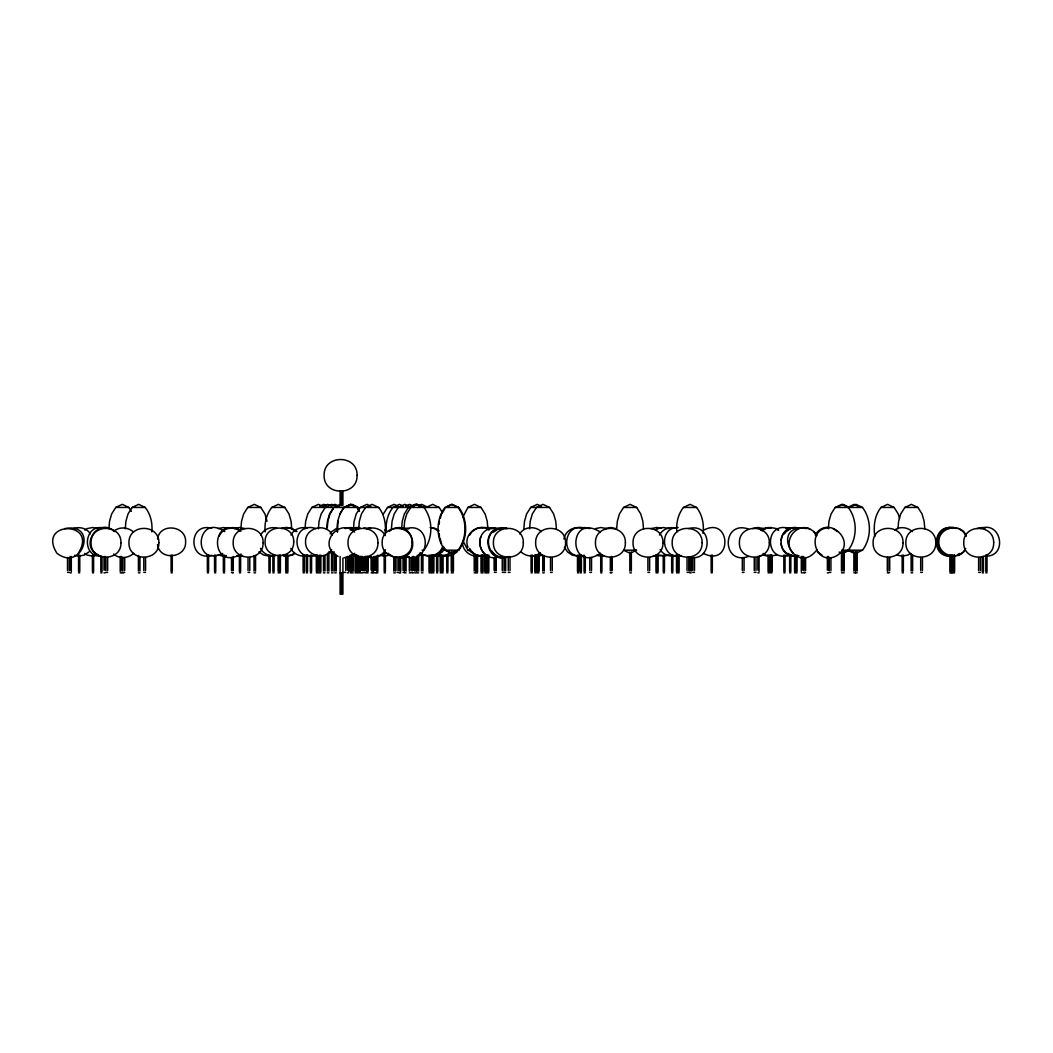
<?xml version="1.0" encoding="UTF-8"?>
<svg xmlns="http://www.w3.org/2000/svg" width="1053" height="1053" viewBox="0 0 1053 1053"><rect width="100%" height="100%" fill="white"/><g stroke="black" fill="none" stroke-linecap="round" stroke-linejoin="round"><path stroke-width="1.5" d="M240.887 528.817L241.532 521.274L243.651 513.943L247.745 507.454L254.299 504.348L260.841 507.454L264.948 513.943L267.054 521.274M305.001 528.817L305.66 521.274L307.766 513.943L311.872 507.454L318.427 504.348L324.969 507.454L311.872 507.454M318.401 528.817L319.046 521.274L321.165 513.943L325.259 507.454L331.813 504.348L337.052 506.835M327.325 527.303L327.852 521.274M337.908 521.274L337.526 531.87M353.466 528.817L354.124 521.274L356.23 513.943L360.337 507.454L366.892 504.348L370.814 506.217M403.983 528.817L404.642 521.274L406.748 513.943L410.854 507.454L417.396 504.348L423.951 507.454C433.138 519.55 433.138 538.096 423.938 550.192L422.069 550.192M439.167 524.289L439.43 521.274M523.841 528.817L524.499 521.274L526.605 513.943L530.699 507.454L537.254 504.348L541.189 506.217M529.593 528.817L530.238 521.274L532.344 513.943L536.451 507.454L543.006 504.348L549.548 507.454L553.654 513.943L555.76 521.274L556.418 528.817M616.676 528.817L617.334 521.274L619.44 513.943L623.547 507.454L630.102 504.348L636.644 507.454L640.75 513.943L642.856 521.274L643.515 528.817M897.972 528.817L898.617 521.274L900.736 513.943L904.83 507.454L911.385 504.348L917.926 507.454L922.033 513.943L924.139 521.274L924.797 528.817M108.893 528.817L109.551 521.274L111.657 513.943L115.764 507.454L122.306 504.348L128.861 507.454L131.322 511.35M125.268 528.817L125.912 521.274L128.032 513.943L132.125 507.454L138.68 504.348L145.235 507.454C150.658 514.285 152.659 523.302 151.829 531.87M326.799 528.817L327.444 521.274L329.563 513.943L333.656 507.454L340.211 504.348M358.691 528.817L359.349 521.274L361.455 513.943L365.562 507.454L372.117 504.348L378.659 507.454C384.819 515.114 386.333 525.421 384.99 534.924M391.426 528.817L392.071 521.274L394.191 513.943L398.284 507.454L404.839 504.348L410.078 506.835M401.588 528.817L402.246 521.274L404.352 513.943L408.446 507.454L415 504.348M703.035 533.397C704.167 524.355 702.338 514.693 696.573 507.454L690.018 504.348L683.463 507.454C678.04 514.285 676.039 523.302 676.868 531.87M828.316 528.817L828.974 521.274L831.08 513.943L835.174 507.454L841.729 504.348L848.284 507.454C857.471 519.55 857.471 538.096 848.27 550.192L841.729 553.299L839.109 552.048M157.542 539.018C159.701 522.604 186.302 525.302 185.618 541.847C186.302 558.432 159.569 561.025 157.489 544.559M480.839 536.859C477.825 544.322 481.366 553.207 488.697 556.524M563.947 539.018C564.882 531.62 573.214 526.105 580.4 528.053M781.089 540.426C781.51 531.936 790.737 525.842 798.766 528.053M328.273 519.8L329.958 513.943L333.248 508.757M440.272 518.339L441.549 513.943L444.827 508.757M462.965 516.878L467.914 507.454L474.469 504.348L481.01 507.454L485.117 513.943L487.223 521.274L487.881 528.817M291.734 528.817L291.076 521.274L288.97 513.943L284.876 507.454L278.321 504.348L271.766 507.454C266.343 514.285 264.342 523.302 265.172 531.87M339.829 513.943L343.923 507.454L350.478 504.348L357.02 507.454L359.481 511.35M383.397 513.943L387.504 507.454L394.046 504.348L397.981 506.217M444.958 507.454C435.771 519.55 435.771 538.096 444.971 550.192L451.513 553.299L458.055 550.192C467.256 538.096 467.242 519.55 458.068 507.454L451.513 504.348L444.958 507.454L458.753 507.454C467.927 519.55 467.94 538.096 458.739 550.192L452.198 553.299L445.656 550.192L443.221 546.375M899.486 518.339L898.222 513.943L894.129 507.454L887.574 504.348L881.019 507.454C874.477 515.536 873.332 526.474 874.832 536.464M842.979 553.299L849.521 550.192L855.944 553.299L862.486 550.192C871.687 538.096 871.687 519.55 862.499 507.454L855.944 504.348L849.402 507.454M78.304 553.246C98.995 520.537 36.25 520.537 56.928 553.246C82.424 573.016 98.758 522.13 64.878 528.58M331.629 549.574C325.008 561.46 305.001 555.365 305.541 541.847C305.028 527.698 326.193 522.196 332.261 535.042M385.437 549.627C382.16 556.537 373.42 559.235 366.47 556.524L366.339 571.463M442.471 547.257C439.009 555.813 427.005 559.011 420.121 552.654M443.471 547.257L440.444 551.877L435.85 555.01L431.625 555.879M444.656 548.416L442.378 551.877L437.798 555.01L433.56 555.879M817.01 549.627C795.357 578.663 768.769 522.709 806.94 528.58M965.693 548.416L963.416 551.877L958.835 555.01M965.377 549.574C958.678 561.433 938.341 555.563 938.855 541.847C938.355 527.514 959.862 522.209 966.009 535.042M219.116 536.188C222.459 528.474 233.134 524.868 240.005 530.093M260.71 535.042C263.645 529.225 270.976 526.224 277.15 528.316M290.944 535.042C293.879 529.225 301.211 526.224 307.397 528.316M330.142 533.897L331.721 531.607L336.328 528.58M469.704 535.042L472.06 531.607L476.68 528.58L482.09 527.514M519.669 533.897C524.039 526.461 535.279 525.75 541.308 531.607M659.481 535.042C662.416 529.225 669.747 526.224 675.934 528.316M784.459 533.897L786.025 531.607L790.632 528.58M815.206 535.042C828.869 512.877 859.551 544.256 835.187 556.524C813.758 565.724 806.071 527.75 829.29 527.79M89.005 551.877L84.424 555.01L78.778 556.168L74.539 555.3M133.757 553.246C128.387 558.432 119.239 559.196 113.579 554.062M222.696 553.444C191.501 568.12 196.161 512.1 224.789 531.607M241.084 554.062C209.863 572.49 209.508 513.43 240.874 531.278M293.84 553.444L291.549 555.01L287.311 555.879M294.879 553.444L292.589 555.01L286.942 556.168L282.704 555.3M354.756 553.246L349.978 556.524L344.068 557.735M385.911 552.654L382.463 555.01L376.816 556.168M418.186 555.01L420.476 553.444M449.986 552.654L446.551 555.01L440.904 556.168L435.244 555.01M451.171 552.654L447.722 555.01L443.497 555.879M453.738 554.233L457.173 551.877M540.36 552.654C534.95 557.577 526.184 556.84 521.038 551.877M600.579 553.246C567.857 574.609 567.475 511.324 600.368 532.081M910.292 553.444L908.002 555.01L902.355 556.168L896.708 555.01M957.138 555.01L959.441 553.444M84.898 530.093L87.202 528.58L92.625 527.514L98.047 528.58M113.803 531.278C119.397 526.382 128.216 527.132 133.547 532.081M350.32 530.093L352.637 528.58L358.046 527.514M351.676 530.093L353.979 528.58L359.718 527.514M351.992 530.093L354.308 528.58M389.268 531.278L391.677 529.698M488.934 528.909C473.982 534.253 478.733 558.366 494.594 557.735M497.358 528.909C480.155 535.24 490.211 563.289 507.441 556.826M493.541 532.081L497.161 529.698M655.729 530.093L658.033 528.58L663.443 527.514L668.866 528.58M702.456 530.857C731.072 513.903 733.257 568.172 703.404 553.444M760.542 530.093L762.846 528.58L768.256 527.514L770.967 528.053M762.161 530.857L765.623 528.58M798.858 528.316C776.285 521.722 774.56 560.328 797.621 555.589M894.629 530.093C899.881 526.066 907.647 527.316 912.385 531.607M319.809 506.217L323.745 504.348L326.364 505.585M322.402 506.835L327.641 504.348L331.577 506.217M332.393 505.585L335.012 504.348L338.934 506.217M346.753 506.835L351.992 504.348L358.546 507.454L325.259 507.454M405.668 506.217L409.604 504.348L413.526 506.217M410.538 506.835L415.777 504.348L419.699 506.217M411.21 506.835L416.448 504.348L420.739 506.217M411.565 506.835L416.817 504.348M419.081 505.585L421.7 504.348L428.242 507.454M327.641 553.299L330.26 552.048M426.083 507.454L432.638 504.348L439.18 507.454L442.471 512.64M334.433 552.048L331.813 553.299L329.194 552.048M446.959 506.835L452.198 504.348L458.753 507.454M636.631 550.192L630.102 553.299L623.56 550.192L636.183 550.192M837.74 506.835L842.979 504.348L848.218 506.835M847.573 507.454L854.128 504.348L858.05 506.217M856.747 552.048L854.128 553.299L847.586 550.192M98.271 555.01L92.625 556.168L86.978 555.01L84.688 553.444M211.811 555.3C188.092 562.223 187.921 521.735 211.64 528.316M226.382 555.589L223.565 556.168L217.918 555.01M242.44 555.589L236.793 555.589M271.99 555.589L269.16 556.168L263.513 555.01L258.933 551.877M275.912 555.589C269.989 557.261 263.25 553.891 260.578 548.416M307.568 555.3C301.276 557.524 293.721 554.431 290.825 548.416M309.345 555.589L303.698 555.589M316.229 555.01C290.786 563.855 290.523 520.169 316.005 528.58M350.583 556.168L353.4 555.589M390.018 555.01L384.371 556.168L380.133 555.3M398.547 557.735C421.634 557.8 414.184 520.116 392.887 528.909M409.051 556.524L403.141 557.735L400.193 557.129M432.901 556.168L435.731 555.589M439.627 555.589L433.981 555.589M452.593 555.01L446.946 556.168L444.116 555.589M479.378 555.589C471.56 557.814 462.886 551.259 462.491 543.203M486.855 555.01L481.208 556.168L475.561 555.01L470.981 551.877M483.498 555.879L486.328 555.3M487.763 555.589L482.116 555.589M494.462 557.735L500.504 556.524M508.257 556.524C485.867 565.198 479.049 527.606 503.018 527.79M509.928 556.524C503.518 558.959 495.213 557.05 491.751 550.837M540.584 555.01L534.937 556.168L532.107 555.589M542.177 555.3L537.938 556.168L535.108 555.589M583.204 555.589C559.077 560.13 562.697 520.169 585.797 528.58M603.751 555.589L600.921 556.168L596.696 555.3M661.363 555.3L656.177 556.168L653.347 555.589M669.103 555.01L663.443 556.168L657.796 555.01M676.105 555.3C670.34 557.313 663.153 554.957 660.113 549.574M680.949 555.589C661.35 560.644 657.875 527 678.132 527.514M748.328 556.524C721.739 565.751 721.476 520.129 748.091 528.909M759.489 555.879L763.715 555.01M770.546 556.168L776.693 555.01M789.697 555.01C764.241 563.855 763.991 520.169 789.46 528.58M792.659 555.589L787.012 555.589M798.885 555.589L796.055 556.168L790.408 555.01L788.118 553.444M986.016 556.168C1008.129 556.234 1000.995 520.156 980.606 528.58M73.355 528.58C79.37 526.395 87.044 528.172 90.374 533.897M218.142 528.58L223.565 527.514L228.975 528.58M234.2 528.58L239.61 527.514L245.033 528.58M281.835 528.316L285.903 527.514L291.312 528.58L295.932 531.607M281.52 528.58L286.942 527.514L292.365 528.58L296.972 531.607M303.817 528.053L306.515 527.514M345.16 528.58L350.583 527.514L353.295 528.053M350.636 528.58L356.059 527.514L358.77 528.053M355.532 528.58L359.599 527.777M363.838 528.053L370.617 528.316M366.72 528.909C373.539 526.355 381.989 528.988 385.306 535.661M400.311 528.356L403.141 527.79L408.801 528.909M405.431 528.909C432.033 520.129 431.769 565.751 405.181 556.524M482.235 528.053L484.946 527.514L490.356 528.58M488.803 528.909L494.594 527.79M498.359 528.909L504.018 527.79L506.848 528.356M581.546 528.053L584.257 527.514L589.68 528.58M595.511 528.58L600.921 527.514L606.344 528.58M605.093 528.58L610.516 527.514L615.939 528.58M650.754 528.58L657.125 527.514L661.192 528.316M673.999 528.053L676.71 527.514M688.623 528.632C713.394 521.748 713.21 564.039 688.438 556.826M752.658 528.58L758.068 527.514L763.491 528.58M765.123 528.58L771.046 527.514M785.775 528.316L792.554 528.053M801.175 528.053C807.335 526.368 813.995 530.199 816.891 535.661M948.213 528.58L953.623 527.514M977.026 528.58L982.436 527.514L985.147 528.053M115.764 507.454L128.861 507.454M132.125 507.454L145.235 507.454M247.745 507.454L260.841 507.454M271.766 507.454L284.876 507.454M360.337 507.454L378.659 507.454M387.504 507.454L423.951 507.454M424.188 507.454L439.18 507.454M467.914 507.454L481.01 507.454M530.699 507.454L549.548 507.454M623.547 507.454L636.644 507.454M683.463 507.454L696.573 507.454M835.174 507.454L862.499 507.454M881.019 507.454L894.129 507.454M904.83 507.454L917.926 507.454M444.971 550.192L458.739 550.192M463.017 540.887L467.927 550.192L469.888 550.192M841.729 550.192L862.486 550.192M67.524 572.384L69.261 572.384M105.892 572.384L107.643 572.384M122.977 572.384L124.715 572.384M143.8 572.384L145.551 572.384M231.502 572.384L233.239 572.384M248.034 572.384L249.785 572.384M343.976 572.384L345.713 572.384M362.89 572.384L364.628 572.384M372.275 572.384L374.012 572.384M397.034 572.384L400.179 572.384M403.049 572.384L404.786 572.384M410.986 572.384L412.723 572.384M494.357 572.384L496.239 572.384M502.255 572.384L505.664 572.384M508.257 572.384L510.007 572.384M550.508 572.384L552.246 572.384M589.798 572.384L591.536 572.384M610.319 572.384L612.069 572.384M647.898 572.384L649.635 572.384M687.043 572.384L688.78 572.384M692.756 572.384L694.506 572.384M742.326 572.384L744.063 572.384M754.251 572.384L756.001 572.384M803.847 572.384L805.584 572.384M829.185 572.384L830.922 572.384M887.969 572.384L889.706 572.384M920.691 572.384L922.441 572.384M978.619 572.384L980.356 572.384M70.077 572.832L71.301 572.832M78.567 572.832L79.778 572.832M92.414 572.832L93.625 572.832M100.812 572.832L102.036 572.832M104.01 572.832L105.221 572.832M120.2 572.832L121.424 572.832M122.043 572.832L123.57 572.832M138.417 572.832L139.944 572.832M171.073 572.832L172.297 572.832M207.362 572.832L208.586 572.832M214.549 572.832L215.76 572.832M223.354 572.832L224.565 572.832M232.068 572.832L233.292 572.832M239.4 572.832L240.624 572.832M254.036 572.832L255.55 572.832M268.949 572.832L270.173 572.832M272.872 572.832L274.096 572.832M278.058 572.832L280.414 572.832M285.692 572.832L287.943 572.832M303.119 572.832L304.343 572.832M306.305 572.832L307.529 572.832M310.372 572.832L311.596 572.832M316.321 572.832L320.889 572.832M323.482 572.832L324.995 572.832M327.378 572.832L328.905 572.832M331.55 572.832L333.064 572.832M334.749 572.832L336.262 572.832M339.948 572.832L342.751 572.832M347.372 572.832L348.582 572.832M350.215 572.832L353.255 572.832M355.032 572.832L357.059 572.832M357.836 572.832L363.048 572.832M365.101 572.832L368.142 572.832M371.104 572.832L373.367 572.832M374.315 572.832L376.184 572.832M376.605 572.832L377.83 572.832M384.161 572.832L385.385 572.832M393.783 572.832L395.309 572.832M399.192 572.832L400.719 572.832M404.576 572.832L406.089 572.832M409.341 572.832L410.854 572.832M412.328 572.832L413.539 572.832M414.737 572.832L418.66 572.832M421.437 572.832L422.951 572.832M428.992 572.832L431.217 572.832M431.927 572.832L433.915 572.832M436.587 572.832L437.811 572.832M440.233 572.832L443.089 572.832M446.735 572.832L447.946 572.832M451.25 572.832L453.448 572.832M474.192 572.832L475.719 572.832M476.338 572.832L477.562 572.832M480.997 572.832L483.103 572.832M484.735 572.832L485.946 572.832M486.565 572.832L488.868 572.832M531.054 572.832L532.278 572.832M534.727 572.832L535.938 572.832M536.991 572.832L538.939 572.832M542.743 572.832L544.256 572.832M577.478 572.832L578.702 572.832M580.164 572.832L581.388 572.832M584.046 572.832L585.271 572.832M600.71 572.832L601.934 572.832M610.306 572.832L611.53 572.832M629.826 572.832L631.352 572.832M655.953 572.832L658.138 572.832M663.232 572.832L664.456 572.832M671.656 572.832L672.867 572.832M676.5 572.832L679.132 572.832M689.754 572.832L691.268 572.832M711.13 572.832L712.341 572.832M757.857 572.832L759.081 572.832M768.045 572.832L769.269 572.832M770.335 572.832L772.046 572.832M783.84 572.832L785.051 572.832M789.632 572.832L790.842 572.832M794.581 572.832L797.068 572.832M801.307 572.832L802.531 572.832M803.663 572.832L804.887 572.832M827.368 572.832L828.593 572.832M841.465 572.832L844.243 572.832M853.865 572.832L855.378 572.832M855.681 572.832L857.208 572.832M887.31 572.832L888.837 572.832M902.145 572.832L903.369 572.832M911.121 572.832L912.635 572.832M949.859 572.832L951.07 572.832M951.28 572.832L952.504 572.832M952.965 572.832L954.637 572.832M982.225 572.832L983.449 572.832M985.805 572.832L987.03 572.832M956.914 528.58C936.512 520.156 929.391 556.234 951.491 556.168M952.781 528.053C933.274 523.223 929.852 556.682 950.069 556.168M809.612 528.909C795.37 522.578 782.037 542.453 793.264 553.246M770.546 527.514L776.456 528.58L778.772 530.093M656.177 527.514L660.231 528.316M502.36 527.79L507.256 528.632M494.462 527.79L500.254 528.909M487.868 527.514L493.278 528.58M486.776 527.514L492.185 528.58M487.513 528.58C476.114 523.591 462.991 535.569 467.94 547.257M430.203 527.514L435.626 528.58L439.088 530.857M430.559 527.777L434.626 528.58L438.087 530.857M103.734 528.053C84.227 523.223 80.818 556.682 101.022 556.168M795.133 556.168C788.078 555.958 781.471 550.429 781.063 543.203M771.046 556.168L765.399 555.01L763.109 553.444M762.609 555.01L768.256 556.168M673.894 555.589L676.71 556.168M654.308 555.589L657.125 556.168M581.44 555.589L584.257 556.168M577.689 556.168L572.042 555.01L567.462 551.877L564.421 547.257M485.038 555.589L487.868 556.168M483.946 555.589L486.776 556.168M482.09 556.168L476.443 555.01L474.153 553.444M436.429 555.01L442.076 556.168M434.797 555.01L440.444 556.168M424.556 555.01L428.795 555.879M397.06 557.432L392.637 556.524L387.859 553.246M353.755 555.01L357.994 555.879M352.4 555.01L358.046 556.168M351.82 555.3L356.059 556.168M352.413 555.589L355.243 556.168M313.702 555.589L316.532 556.168M283.073 555.589L285.903 556.168M467.927 550.192L473.152 552.667M403.391 506.217L399.456 504.348L392.914 507.454C387.478 514.285 385.477 523.302 386.306 531.87M958.599 528.58L963.219 531.607L966.351 536.188M833.002 528.58L837.622 531.607M775.956 528.58L778.272 530.093M486.631 528.58L488.934 530.093M384.542 530.093L386.846 531.607M354.545 532.081C341.369 518.458 319.783 540.057 333.38 553.246M114.25 531.607C98.679 516.194 78.409 546.468 98.561 555.01M817.352 551.877L821.932 555.01M331.511 551.877L338.171 556.524M813.916 531.607L815.483 533.897M469.585 548.416L471.862 551.877M358.862 510.047L357.217 507.454L350.662 504.348L344.12 507.454C338.75 514.325 336.381 523.249 337.329 531.87M439.878 537.938L441.602 543.835M439.18 533.397L439.456 536.464M987.03 555.063L987.03 571.463M985.805 555.063L985.805 571.463M983.449 556.432L983.449 571.463M982.225 556.432L982.225 571.463M980.356 557.577L980.356 570.529M978.619 557.577L978.619 570.529M954.637 555.063L954.637 571.463M954.189 555.063L954.189 571.463M952.965 555.063L952.965 571.463M952.504 555.063L952.504 571.463M951.28 555.063L951.28 571.463M951.07 555.063L951.07 571.463M949.859 555.063L949.859 571.463M922.441 557.577L922.441 570.529M920.691 557.577L920.691 570.529M912.635 555.497L912.635 571.095M911.121 553.773L911.121 571.095M903.369 555.063L903.369 571.463M902.145 555.063L902.145 571.463M889.706 557.577L889.706 570.529M887.969 557.577L887.969 570.529M887.31 557.234L887.31 571.095M857.208 552.035L857.208 571.095M855.681 552.035L855.681 571.095M855.378 552.035L855.378 571.095M853.865 552.035L853.865 571.095M844.243 552.035L844.243 571.095M842.992 552.035L842.992 571.095M841.465 552.035L841.465 571.095M830.922 557.577L830.922 570.529M829.185 557.577L829.185 570.529M828.593 556.432L828.593 570.094M827.368 556.432L827.368 570.094M805.584 557.577L805.584 570.529M803.847 557.577L803.847 570.529M803.663 556.432L803.663 570.094M802.531 556.432L802.531 570.094M801.307 556.432L801.307 571.463M797.068 555.063L797.068 571.463M794.923 555.063L794.923 571.463M794.581 555.063L794.581 571.463M790.842 555.063L790.842 571.463M789.632 555.063L789.632 571.463M785.051 555.063L785.051 571.463M783.84 555.063L783.84 571.463M772.046 555.063L772.046 571.463M771.546 555.063L771.546 571.463M770.835 555.063L770.835 571.463M770.335 555.063L770.335 571.463M769.269 555.063L769.269 571.463M768.045 555.063L768.045 571.463M759.081 556.432L759.081 571.463M757.857 556.432L757.857 570.094M756.001 557.577L756.001 570.529M754.251 557.577L754.251 570.529M744.063 557.577L744.063 570.529M742.326 557.577L742.326 570.529M712.341 555.063L712.341 571.463M711.13 555.063L711.13 571.463M694.506 557.577L694.506 570.529M692.756 557.577L692.756 570.529M691.268 557.234L691.268 571.095M689.754 557.234L689.754 571.095M688.78 557.577L688.78 570.529M687.043 557.577L687.043 570.529M679.132 555.063L679.132 571.463M677.921 555.063L677.921 571.463M677.724 555.063L677.724 571.463M676.5 555.063L676.5 571.463M672.867 555.063L672.867 571.463M671.656 555.063L671.656 571.463M664.456 555.063L664.456 571.463M663.232 555.063L663.232 571.463M658.138 555.063L658.138 571.463M657.177 555.063L657.177 571.463M656.914 555.063L656.914 571.463M655.953 555.063L655.953 571.463M649.635 557.577L649.635 570.529M647.898 557.577L647.898 570.529M631.352 552.035L631.352 571.095M629.826 552.035L629.826 571.095M612.069 557.577L612.069 570.529M611.53 556.432L611.53 570.094M610.319 557.577L610.319 570.529M601.934 555.063L601.934 571.463M600.71 555.063L600.71 571.463M591.536 557.577L591.536 570.529M589.798 557.577L589.798 570.529M585.271 556.432L585.271 571.463M584.046 555.063L584.046 571.463M581.388 555.063L581.388 571.463M580.164 555.063L580.164 571.463M578.702 555.063L578.702 571.463M577.478 555.063L577.478 571.463M552.246 557.577L552.246 570.529M550.508 557.577L550.508 570.529M544.256 555.497L544.256 571.095M542.743 555.497L542.743 571.095M538.939 555.063L538.939 571.463M538.517 553.773L538.517 571.095M537.728 555.063L537.728 571.463M536.991 555.497L536.991 571.095M535.938 555.063L535.938 571.463M534.727 555.063L534.727 571.463M532.278 555.063L532.278 571.463M531.054 555.063L531.054 571.463M510.007 557.577L510.007 570.529M508.257 557.577L508.257 570.529M505.664 557.577L505.664 570.529M504.663 557.577L504.663 570.529M502.913 557.577L502.913 570.529M502.255 557.577L502.255 570.529M496.239 557.577L496.239 570.529M496.095 557.577L496.095 570.529M494.502 557.577L494.502 570.529M494.357 557.577L494.357 570.529M488.868 555.063L488.868 571.463M487.776 555.063L487.776 571.463M486.565 555.063L486.565 571.463M485.946 555.063L485.946 571.463M484.735 555.063L484.735 571.463M483.103 555.063L483.103 571.463M482.221 555.063L482.221 571.463M481.879 555.063L481.879 571.463M480.997 555.063L480.997 571.463M477.562 555.063L477.562 571.463M476.338 555.063L476.338 571.463M475.719 555.497L475.719 571.095M474.192 553.773L474.192 571.095M453.448 552.035L453.448 571.095M452.764 552.035L452.764 571.095M451.934 552.035L451.934 571.095M451.25 552.035L451.25 571.095M447.946 555.063L447.946 571.463M446.735 555.063L446.735 571.463M443.089 555.063L443.089 571.463M441.905 555.063L441.865 571.463M441.444 555.063L441.444 571.463M440.694 555.063L440.694 571.463M440.233 555.063L440.233 571.463M437.811 555.063L437.811 571.463M436.587 555.063L436.587 571.463M433.915 555.063L433.915 571.463M433.152 555.063L433.152 571.463M432.375 555.497L432.375 571.095M431.927 555.063L431.927 571.463M431.217 555.063L431.217 571.463M430.216 555.063L430.216 571.463M428.992 555.063L428.992 571.463M422.951 555.497L422.951 571.095M421.437 553.773L421.437 571.095M418.66 555.497L418.66 571.095M417.133 555.497L417.133 571.095M416.54 557.234L416.54 571.095M416.264 557.234L416.185 571.095M414.737 557.234L414.737 571.095M413.539 556.432L413.539 570.094M412.723 557.577L412.723 570.529M412.328 556.432L412.328 570.094M410.986 557.577L410.986 570.529M409.341 557.234L409.341 571.095M406.089 557.234L406.089 571.095M404.786 557.577L404.786 570.529M404.576 557.234L404.576 571.095M403.049 557.577L403.049 570.529M400.719 557.234L400.719 571.095M400.179 557.577L400.179 570.529M398.771 557.577L398.771 570.529M397.034 557.577L397.034 570.529M395.309 557.234L395.309 571.095M393.783 557.234L393.783 571.095M385.385 555.063L385.385 571.463M384.161 555.063L384.161 571.463M377.83 555.063L377.83 571.463M376.605 556.432L376.605 571.463M376.184 556.432L376.184 570.094M375.579 556.432L375.579 570.094M374.315 556.432L374.315 570.094M374.012 557.577L374.012 570.529M373.367 557.234L373.367 571.095M372.275 557.577L372.275 570.529M371.841 557.234L371.841 571.095M371.104 556.432L371.104 570.094M368.142 557.234L368.142 571.095M367.563 556.432L367.563 571.463M366.957 556.432L366.957 571.463M365.746 556.432L365.746 570.094M365.101 556.432L365.101 570.094M364.628 557.577L364.628 570.529M363.048 557.8L363.048 570.094M362.89 557.577L362.89 570.529M361.956 556.432L361.956 570.094M361.824 556.432L361.824 570.094M360.731 556.432L360.731 570.094M360.402 556.432L360.402 571.463M359.507 556.432L359.507 571.463M359.191 556.432L359.191 571.463M357.836 556.432L357.836 571.463M357.059 555.063L357.059 571.463M356.243 555.063L356.243 571.463M355.848 555.063L355.848 571.463M355.032 555.063L355.032 571.463M353.255 555.497L353.255 571.095M351.926 555.497L351.926 571.095M351.584 555.063L351.584 571.463M350.373 555.063L350.373 571.463M350.215 555.497L350.215 571.095M348.582 556.432L348.582 571.463M347.372 556.432L347.372 570.094M345.713 557.577L345.713 570.529M342.923 490.948L342.923 505.69M342.923 558.116L342.923 594.142L340.106 594.142L340.106 556.471M341.514 490.948L341.514 505.69M341.514 572.858L341.514 594.142M340.106 490.948L340.106 505.69M336.262 555.497L336.262 571.095M334.749 553.773L334.749 571.095M333.064 552.035L333.064 571.095M331.55 552.035L331.55 571.095M328.905 552.035L328.905 571.095M327.378 553.773L327.378 571.095M324.995 555.497L324.995 571.095M323.482 555.497L323.482 571.095M320.889 555.063L320.889 571.463M319.664 555.063L319.664 571.463M318.164 555.497L318.164 571.095M317.532 555.063L317.532 571.463M316.321 555.063L316.321 571.463M311.596 555.063L311.596 571.463M310.372 555.063L310.372 571.463M307.529 555.063L307.529 571.463M306.305 555.063L306.305 571.463M304.343 555.063L304.343 571.463M303.119 555.063L303.119 571.463M287.943 555.063L287.943 571.463M286.903 555.063L286.903 571.463M286.732 555.063L286.732 571.463M285.692 555.063L285.692 571.463M280.414 555.063L280.414 571.463M279.572 555.497L279.572 571.095M279.203 555.063L279.203 571.463M278.058 555.497L278.058 571.095M274.096 555.063L274.096 571.463M272.872 555.063L272.872 571.463M270.173 555.063L270.173 571.463M268.949 555.063L268.949 571.463M255.55 555.497L255.55 571.095M254.036 555.497L254.036 571.095M249.785 557.577L249.785 570.529M248.034 557.577L248.034 570.529M240.624 555.063L240.624 571.463M239.4 555.063L239.4 571.463M233.292 556.432L233.239 570.529M232.068 557.8L232.068 570.094M231.502 557.577L231.502 570.529M224.565 555.063L224.565 571.463M223.354 555.063L223.354 571.463M215.76 555.063L215.76 571.463M214.549 555.063L214.549 571.463M208.586 555.063L208.586 571.463M207.362 555.063L207.362 571.463M172.297 555.063L172.297 571.463M171.073 555.063L171.073 571.463M145.551 557.577L145.551 570.529M143.8 557.577L143.8 570.529M139.944 557.234L139.944 571.095M138.417 555.497L138.417 571.095M124.715 557.577L124.715 570.529M122.977 557.577L122.977 570.529M122.043 557.234L122.043 571.095M121.424 556.432L121.424 570.094M120.2 556.432L120.2 571.463M107.643 557.577L107.643 570.529M105.892 557.577L105.892 570.529M105.221 556.432L105.221 570.094M104.01 556.432L104.01 570.094M102.036 556.432L102.036 571.463M100.812 556.432L100.812 571.463M93.625 555.063L93.625 571.463M92.414 555.063L92.414 571.463M79.778 555.063L79.778 571.463M78.567 555.063L78.567 571.463M71.301 556.432L71.301 571.463M70.077 556.432L70.077 570.094M69.261 557.577L69.261 570.529M67.524 557.577L67.524 570.529M120.963 542.769C121.45 561.868 90.545 561.868 91.032 542.769C90.558 523.631 121.437 523.631 120.963 542.769M158.871 542.769C159.358 561.868 128.453 561.868 128.94 542.769C128.466 523.631 159.345 523.631 158.871 542.769M263.105 542.769C263.592 561.868 232.687 561.868 233.174 542.769C232.7 523.631 263.579 523.631 263.105 542.769M293.734 541.847C294.208 560.13 264.619 560.13 265.08 541.847C264.632 523.525 294.195 523.525 293.734 541.847M357.085 475.351C357.625 496.397 323.574 496.397 324.1 475.351C323.587 454.264 357.612 454.264 357.085 475.351M377.948 542.769C378.435 561.868 347.529 561.868 348.016 542.769C347.543 523.631 378.422 523.631 377.948 542.769M412.105 542.769C412.592 561.868 381.686 561.868 382.16 542.769C381.699 523.631 412.579 523.631 412.105 542.769M523.328 542.769C523.815 561.868 492.909 561.868 493.396 542.769C492.922 523.631 523.802 523.631 523.328 542.769M565.579 542.769C566.066 561.868 535.161 561.868 535.648 542.769C535.174 523.631 566.053 523.631 565.579 542.769M625.39 542.769C625.877 561.868 594.971 561.868 595.458 542.769C594.984 523.631 625.864 523.631 625.39 542.769M662.969 542.769C663.456 561.868 632.55 561.868 633.037 542.769C632.563 523.631 663.443 523.631 662.969 542.769M702.114 542.769C702.601 561.868 671.696 561.868 672.169 542.769C671.709 523.631 702.588 523.631 702.114 542.769M769.322 542.769C769.809 561.868 738.903 561.868 739.39 542.769C738.916 523.631 769.796 523.631 769.322 542.769M903.026 542.769C903.513 561.868 872.608 561.868 873.095 542.769C872.621 523.631 903.5 523.631 903.026 542.769M935.762 542.769C936.249 561.868 905.343 561.868 905.83 542.769C905.356 523.631 936.235 523.631 935.762 542.769M993.677 542.769C994.164 561.868 963.258 561.868 963.745 542.769C963.271 523.631 994.15 523.631 993.677 542.769M795.844 571.463L795.844 555.063L795.805 571.463"/></g></svg>
